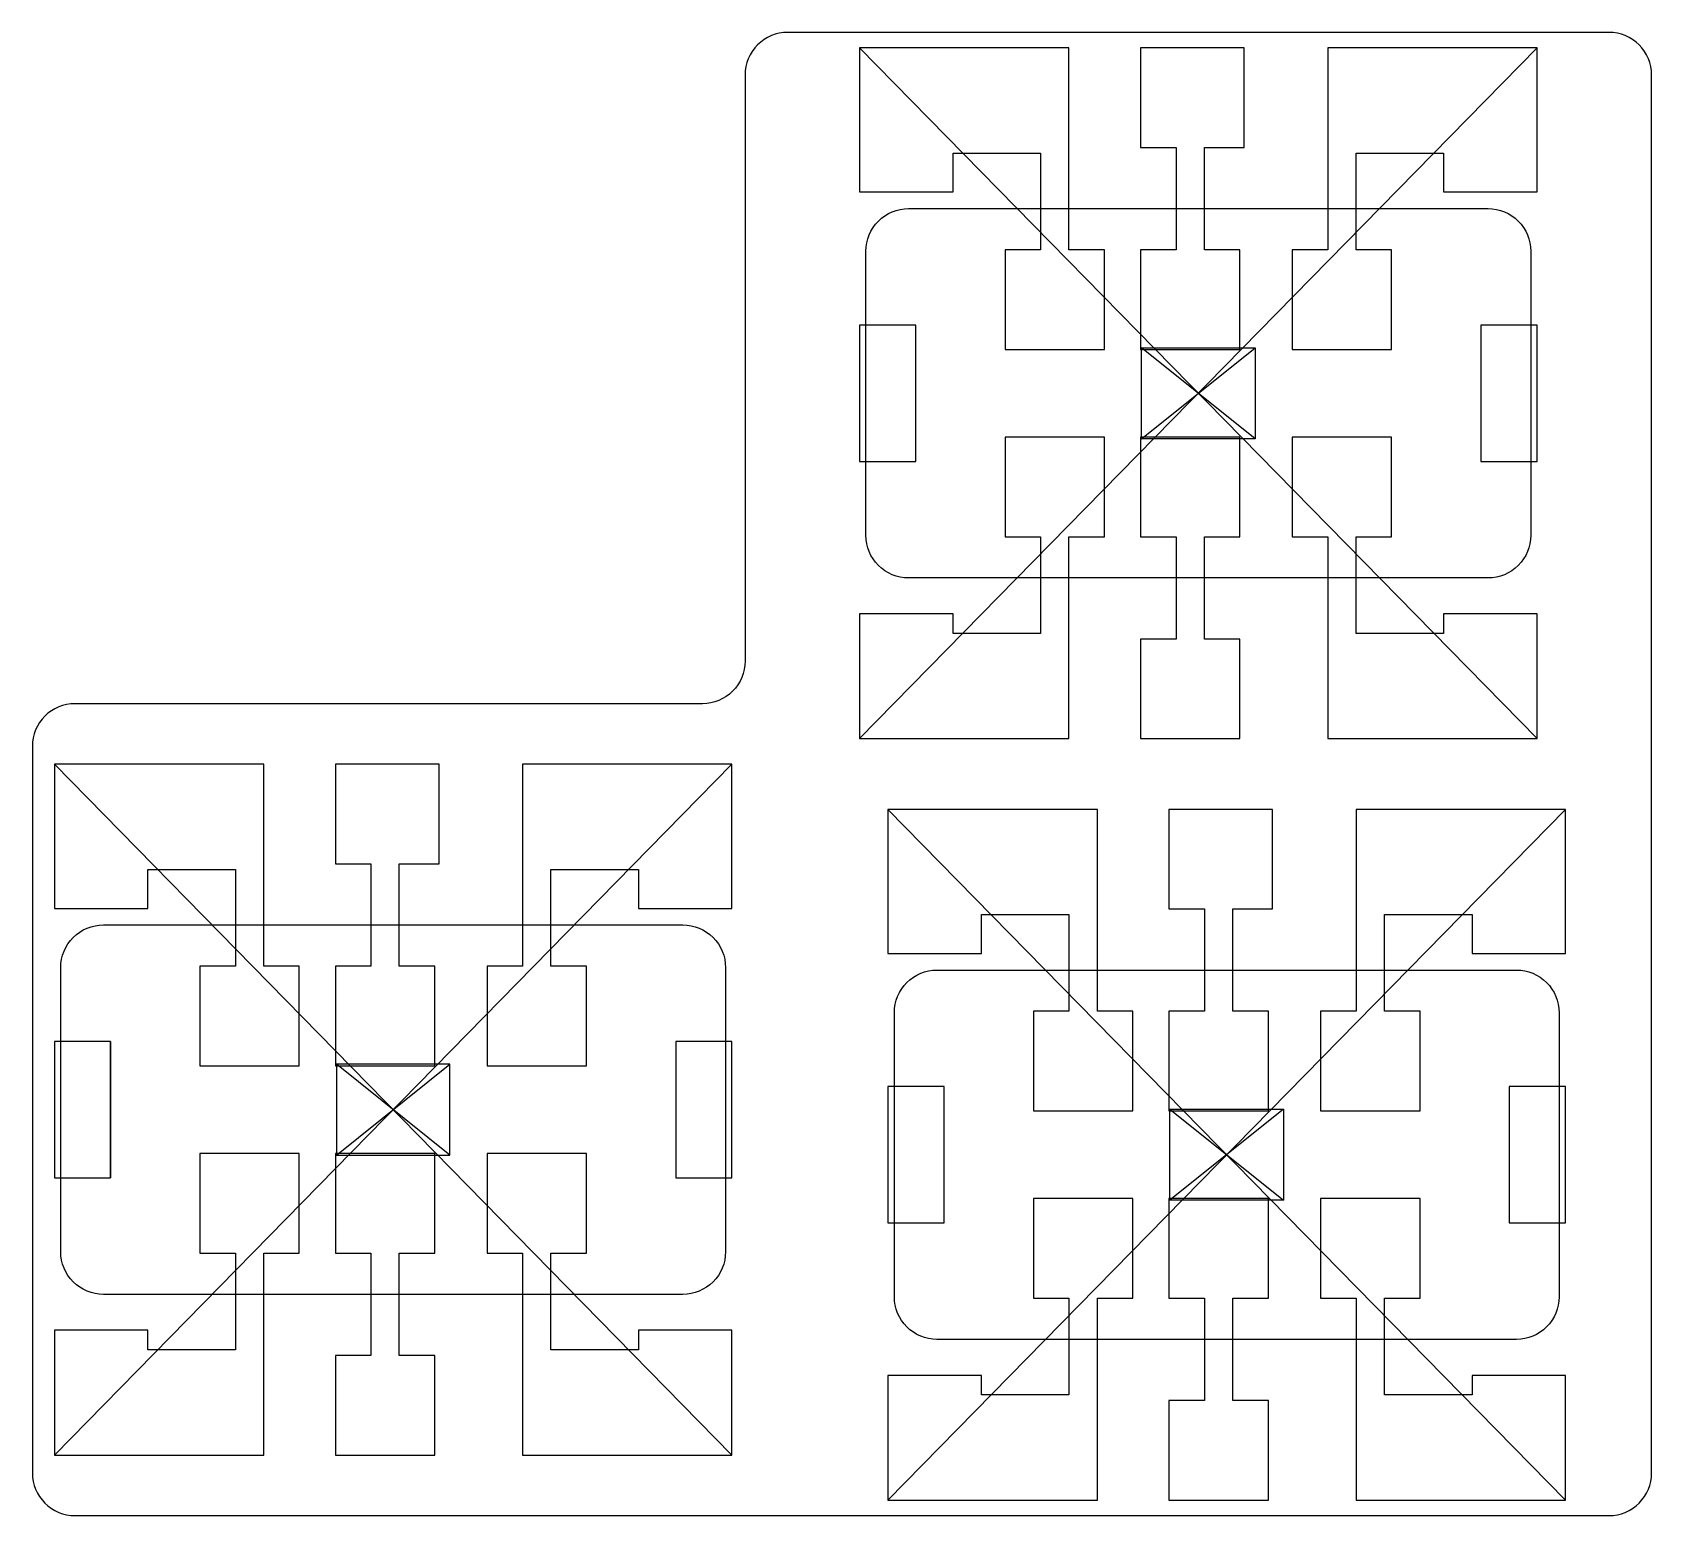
# Model space of a CAD drawing. Header units: millimetres. Extents: x 55 to 112, y -53.7 to -1.5.
import ezdxf

# ---------------------------------------------------------------- set-up
doc = ezdxf.new("R2010")
doc.units = ezdxf.units.MM
doc.layers.get('0').update_dxf_attribs({"linetype": 'CONTINUOUS'})

msp = doc.modelspace()

# ---------------------------------------------------------------- linework, layer by layer
for p, q in [((84.149, -2), (107.999, -26.31)), ((84.149, -26.31), (107.999, -2)), ((98.074, -15.755), (94.074, -12.555)), ((94.074, -15.755), (98.074, -12.555)), ((55.805, -27.213), (79.655, -51.523)), ((79.655, -27.213), (55.805, -51.523)), ((85.149, -28.8), (108.999, -53.11)), ((108.999, -28.8), (85.149, -53.11)), ((55.805, -36.968), (55.805, -41.768)), ((57.785, -36.968), (55.805, -36.968)), ((65.73, -40.968), (69.73, -37.768)), ((69.73, -40.968), (65.73, -37.768)), ((95.074, -39.355), (99.074, -42.555)), ((99.074, -39.355), (95.074, -42.555)), ((55.805, -41.768), (57.785, -41.768))]:
    msp.add_line(p, q)
for points in [[(110.53, -1.455), (81.618, -1.455, 0.414214), (80.118, -2.955), (80.118, -23.58, -0.414214), (78.618, -25.08), (56.53, -25.08, 0.414214), (55.03, -26.58), (55.03, -52.155, 0.414214), (56.53, -53.655), (110.53, -53.655, 0.414214), (112.03, -52.155), (112.03, -2.955, 0.414214)], [(84.374, -19.155), (84.374, -9.155, -0.414214), (85.874, -7.655), (106.274, -7.655, -0.414214), (107.774, -9.155), (107.774, -19.155, -0.414214), (106.274, -20.655), (85.874, -20.655, -0.414214)], [(56.03, -44.368), (56.03, -34.368, -0.414214), (57.53, -32.868), (77.93, -32.868, -0.414214), (79.43, -34.368), (79.43, -44.368, -0.414214), (77.93, -45.868), (57.53, -45.868, -0.414214)], [(85.374, -45.955), (85.374, -35.955, -0.414214), (86.874, -34.455), (107.274, -34.455, -0.414214), (108.774, -35.955), (108.774, -45.955, -0.414214), (107.274, -47.455), (86.874, -47.455, -0.414214)]]:
    msp.add_lwpolyline(points, format="xyb", close=True)
for points in [[(84.149, -2), (84.149, -7.07), (87.439, -7.07), (87.439, -5.7), (90.519, -5.7), (90.519, -9.105), (89.269, -9.105), (89.269, -12.61), (92.769, -12.61), (92.769, -9.105), (91.519, -9.105), (91.519, -2)], [(96.289, -5.505), (97.689, -5.505), (97.689, -2), (94.039, -2), (94.039, -5.505), (95.289, -5.505), (95.289, -9.105), (94.039, -9.105), (94.039, -12.61), (97.539, -12.61), (97.539, -9.105), (96.289, -9.105)], [(101.629, -5.7), (104.709, -5.7), (104.709, -7.07), (107.999, -7.07), (107.999, -2), (100.629, -2), (100.629, -9.105), (99.379, -9.105), (99.379, -12.61), (102.879, -12.61), (102.879, -9.105), (101.629, -9.105)], [(84.149, -11.755), (84.149, -16.555), (86.129, -16.555), (86.129, -11.755)], [(107.999, -11.755), (106.019, -11.755), (106.019, -16.555), (107.999, -16.555)], [(98.074, -15.755), (94.074, -15.755), (94.074, -12.555), (98.074, -12.555)], [(89.269, -19.205), (90.519, -19.205), (90.519, -22.61), (87.439, -22.61), (87.439, -21.92), (84.149, -21.92), (84.149, -26.31), (91.519, -26.31), (91.519, -19.205), (92.769, -19.205), (92.769, -15.7), (89.269, -15.7)], [(94.039, -22.805), (94.039, -26.31), (97.539, -26.31), (97.539, -22.805), (96.289, -22.805), (96.289, -19.205), (97.539, -19.205), (97.539, -15.7), (94.039, -15.7), (94.039, -19.205), (95.289, -19.205), (95.289, -22.805)], [(107.999, -21.92), (104.709, -21.92), (104.709, -22.61), (101.629, -22.61), (101.629, -19.205), (102.879, -19.205), (102.879, -15.7), (99.379, -15.7), (99.379, -19.205), (100.629, -19.205), (100.629, -26.31), (107.999, -26.31)], [(55.805, -27.213), (55.805, -32.283), (59.095, -32.283), (59.095, -30.913), (62.175, -30.913), (62.175, -34.318), (60.925, -34.318), (60.925, -37.823), (64.425, -37.823), (64.425, -34.318), (63.175, -34.318), (63.175, -27.213)], [(67.945, -30.718), (69.345, -30.718), (69.345, -27.213), (65.695, -27.213), (65.695, -30.718), (66.945, -30.718), (66.945, -34.318), (65.695, -34.318), (65.695, -37.823), (69.195, -37.823), (69.195, -34.318), (67.945, -34.318)], [(67.945, -30.718), (69.345, -30.718), (69.345, -27.213), (65.695, -27.213), (65.695, -30.718), (66.945, -30.718), (66.945, -34.318), (65.695, -34.318), (65.695, -37.823), (69.195, -37.823), (69.195, -34.318), (67.945, -34.318)], [(73.285, -30.913), (76.365, -30.913), (76.365, -32.283), (79.655, -32.283), (79.655, -27.213), (72.285, -27.213), (72.285, -34.318), (71.035, -34.318), (71.035, -37.823), (74.535, -37.823), (74.535, -34.318), (73.285, -34.318)], [(85.149, -28.8), (85.149, -33.87), (88.439, -33.87), (88.439, -32.5), (91.519, -32.5), (91.519, -35.905), (90.269, -35.905), (90.269, -39.41), (93.769, -39.41), (93.769, -35.905), (92.519, -35.905), (92.519, -28.8)], [(97.289, -32.305), (98.689, -32.305), (98.689, -28.8), (95.039, -28.8), (95.039, -32.305), (96.289, -32.305), (96.289, -35.905), (95.039, -35.905), (95.039, -39.41), (98.539, -39.41), (98.539, -35.905), (97.289, -35.905)], [(102.629, -32.5), (105.709, -32.5), (105.709, -33.87), (108.999, -33.87), (108.999, -28.8), (101.629, -28.8), (101.629, -35.905), (100.379, -35.905), (100.379, -39.41), (103.879, -39.41), (103.879, -35.905), (102.629, -35.905)], [(57.785, -41.768), (57.785, -36.968)], [(79.655, -36.968), (77.675, -36.968), (77.675, -41.768), (79.655, -41.768)], [(65.73, -40.968), (69.73, -40.968), (69.73, -37.768), (65.73, -37.768)], [(85.149, -38.555), (85.149, -43.355), (87.129, -43.355), (87.129, -38.555)], [(108.999, -38.555), (107.019, -38.555), (107.019, -43.355), (108.999, -43.355)], [(95.074, -39.355), (99.074, -39.355), (99.074, -42.555), (95.074, -42.555)], [(60.925, -44.418), (62.175, -44.418), (62.175, -47.823), (59.095, -47.823), (59.095, -47.133), (55.805, -47.133), (55.805, -51.523), (63.175, -51.523), (63.175, -44.418), (64.425, -44.418), (64.425, -40.913), (60.925, -40.913)], [(65.695, -48.018), (65.695, -51.523), (69.195, -51.523), (69.195, -48.018), (67.945, -48.018), (67.945, -44.418), (69.195, -44.418), (69.195, -40.913), (65.695, -40.913), (65.695, -44.418), (66.945, -44.418), (66.945, -48.018)], [(79.655, -47.133), (76.365, -47.133), (76.365, -47.823), (73.285, -47.823), (73.285, -44.418), (74.535, -44.418), (74.535, -40.913), (71.035, -40.913), (71.035, -44.418), (72.285, -44.418), (72.285, -51.523), (79.655, -51.523)], [(90.269, -46.005), (91.519, -46.005), (91.519, -49.41), (88.439, -49.41), (88.439, -48.72), (85.149, -48.72), (85.149, -53.11), (92.519, -53.11), (92.519, -46.005), (93.769, -46.005), (93.769, -42.5), (90.269, -42.5)], [(95.039, -49.605), (95.039, -53.11), (98.539, -53.11), (98.539, -49.605), (97.289, -49.605), (97.289, -46.005), (98.539, -46.005), (98.539, -42.5), (95.039, -42.5), (95.039, -46.005), (96.289, -46.005), (96.289, -49.605)], [(108.999, -48.72), (105.709, -48.72), (105.709, -49.41), (102.629, -49.41), (102.629, -46.005), (103.879, -46.005), (103.879, -42.5), (100.379, -42.5), (100.379, -46.005), (101.629, -46.005), (101.629, -53.11), (108.999, -53.11)]]:
    msp.add_lwpolyline(points, close=True)

doc.saveas('drawing.dxf')
